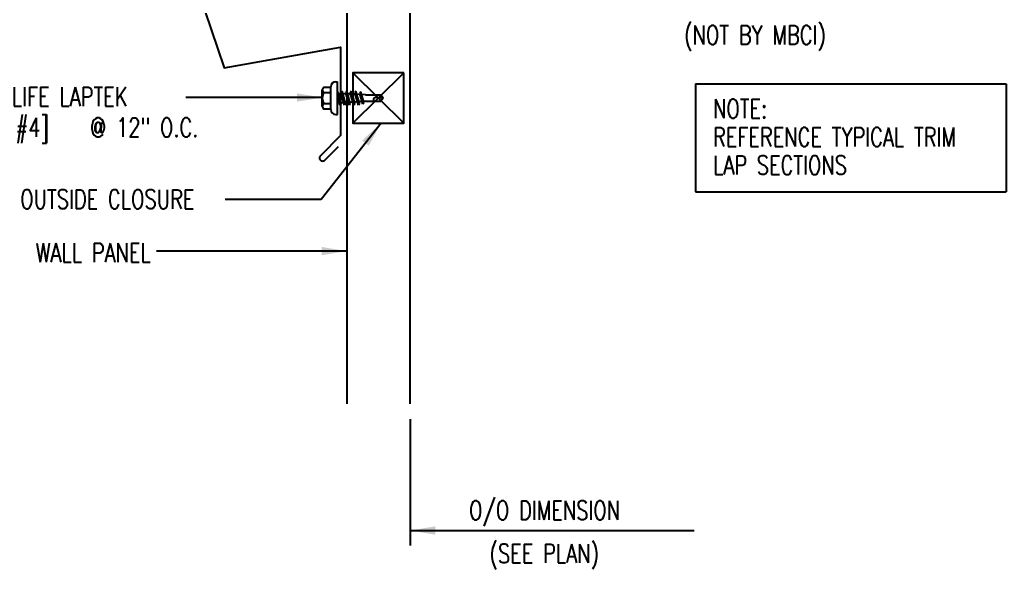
# Model space of a CAD drawing. Header units: inches. Extents: x 1.1 to 38.9, y 6.9 to 55.8.
# Drawn here: x 16.26 to 35.79, y 6.87 to 17.74 of the extents above; entities that cross this region are included whole.
import ezdxf
from ezdxf.enums import TextEntityAlignment as Align

# ---------------------------------------------------------------- set-up
doc = ezdxf.new("R2010")
doc.units = ezdxf.units.IN
doc.header["$MEASUREMENT"] = 0
for name, color, linetype in [('CLO', 3, 'Continuous'), ('DIM', 2, 'Continuous'), ('FASTENER', 9, 'Continuous'), ('PANEL', 11, 'Continuous'), ('TEXT', 2, 'Continuous'), ('TRIM', 6, 'Continuous')]:
    doc.layers.add(name, color=color, linetype=linetype)
doc.styles.add('TEXT', font='SIMPLEX', dxfattribs={"width": 0.75, "height": 6})
doc.styles.add('TEXT1', font='ROMANS.shx', dxfattribs={"width": 0.75, "height": 0.375})
doc.dimstyles.new('DETAIL$7', dxfattribs={"dimscale": 4, "dimtxt": 6, "dimasz": 0.125, "dimexe": 0.0625, "dimexo": 0.125, "dimgap": 0.0625, "dimtad": 1, "dimdec": 5, "dimzin": 3, "dimdsep": 46, "dimlunit": 4, "dimtxsty": 'TEXT', "dimblk": 'ARCHTICK', "dimcen": 0.0625, "dimclrd": 7, "dimclre": 7, "dimclrt": 2, "dimadec": 0, "dimazin": 0, "dimtfac": 0.666667, "dimtdec": 5, "dimtmove": 0, "dimatfit": 3, "dimfxl": 0, "dimfrac": 2, "dimtolj": 1, "dimtzin": 3, "dimarcsym": 0})

# ---------------------------------------------------------------- blocks, each defined once
blk = doc.blocks.new('MB_DW4')
at = {"layer": 'FASTENER'}
for p, q in [((-0.217, 0.305), (-0.217, 0.171)), ((-0.163, 0.337), (0.159, 0.337)), ((-0.108, 0.305), (-0.108, 0.171)), ((0.105, 0.305), (0.105, 0.171)), ((0.214, 0.305), (0.214, 0.171)), ((-0.326, 0.071), (-0.326, 0.037)), ((-0.326, 0.037), (0.322, 0.037)), ((-0.226, 0.171), (0.214, 0.171)), ((-0.141, -0.014), (0.037, 0.037)), ((-0.105, -0.034), (0.137, 0.035)), ((-0.088, 0.037), (-0.088, 0.001)), ((-0.088, 0.037), (0.085, 0.037)), ((0.085, 0.037), (0.134, 0.037)), ((0.085, 0.02), (0.085, -0.041)), ((0.137, 0.035), (0.134, 0.037)), ((0.322, 0.071), (0.322, 0.037)), ((-0.105, -0.034), (-0.141, -0.014)), ((-0.141, -0.105), (0.102, -0.036)), ((-0.105, -0.125), (-0.141, -0.105)), ((-0.141, -0.196), (0.102, -0.127)), ((-0.105, -0.125), (0.137, -0.056)), ((-0.105, -0.216), (0.137, -0.147)), ((-0.088, -0.029), (-0.088, -0.09)), ((-0.088, -0.12), (-0.088, -0.181)), ((0.085, -0.071), (0.085, -0.131)), ((0.085, -0.162), (0.085, -0.211)), ((0.137, -0.056), (0.102, -0.036)), ((0.137, -0.147), (0.102, -0.127)), ((-0.105, -0.216), (-0.141, -0.196)), ((-0.141, -0.287), (0.102, -0.217)), ((-0.105, -0.307), (-0.141, -0.287)), ((-0.141, -0.378), (0.102, -0.308)), ((-0.105, -0.398), (-0.141, -0.378)), ((-0.105, -0.307), (0.137, -0.238)), ((-0.105, -0.398), (0.137, -0.328)), ((-0.084, -0.27), (-0.088, -0.211)), ((-0.078, -0.36), (-0.082, -0.3)), ((-0.071, -0.449), (-0.075, -0.389)), ((0.071, -0.408), (0.075, -0.346)), ((0.077, -0.315), (0.082, -0.253)), ((0.084, -0.223), (0.085, -0.211)), ((0.137, -0.238), (0.102, -0.217)), ((0.137, -0.328), (0.102, -0.308)), ((-0.122, -0.463), (0.089, -0.403)), ((-0.086, -0.483), (-0.122, -0.463)), ((-0.086, -0.483), (0.124, -0.423)), ((-0.066, -0.516), (-0.069, -0.478)), ((-0.066, -0.516), (-0.066, -0.82)), ((0.063, -0.515), (0.068, -0.439)), ((0.063, -0.516), (0.063, -0.82)), ((0.124, -0.423), (0.089, -0.403)), ((-0.003, -0.854), (0.009, -0.714)), ((-0.002, -0.866), (-0.066, -0.82)), ((-0.002, -0.866), (0.063, -0.82))]:
    blk.add_line(p, q, dxfattribs=at)
for centre, radius, start, end in [((-0.163, 0.274), 0.0628, 29.8754, 150.1246), ((-0.002, 0.141), 0.196, 56.9974, 123.0026), ((0.159, 0.274), 0.0628, 29.8754, 150.1246), ((-0.226, 0.071), 0.1, 90, 180), ((0.222, 0.071), 0.1, 0, 90), ((0.073, -0.516), 0.01, 175.9484, 180), ((-0.036, -0.723), 0.0461, 11.1445, 130.906), ((0.039, -0.855), 0.0422, 55.4585, 194.8454)]:
    blk.add_arc(centre, radius, start, end, dxfattribs=at)
blk = doc.blocks.new('FD-F4')
at = {"layer": 'TEXT', "style": 'TEXT1', "width": 0.75}
for s, p in [('1/4-14 x 7/8 LONG-LIFE LAPTEK', (0.0047, -0.0408)), ('W/WASHER [FASTENER #4]', (0.0047, -0.1926))]:
    blk.add_text(s, height=0.09375, dxfattribs=at).set_placement(p)
blk.add_attdef('(QUANTITY)', (1.4847, -0.1926), '', height=0.0938, dxfattribs=at)
at = {"layer": 'TEXT', "style": 'TEXT1', "flags": 1}
for tag, p in [('Color', (0.0624, -0.4349)), ('Calc', (0.0624, -0.4349)), ('Opt1', (0.0624, -0.4349)), ('Opt2', (0.0624, -0.4349)), ('Opt3', (0.0624, -0.4349)), ('Description', (0.0624, -0.4349)), ('Multiple', (0.0624, -0.4349)), ('Part', (0.0624, -0.4349)), ('Spare1', (0.0624, -0.6224)), ('Spare2', (0.0624, -0.6224)), ('Spare3', (0.0624, -0.6224)), ('Spare4', (0.0624, -0.6224)), ('Spare5', (0.0624, -0.6224)), ('Spare6', (0.0624, -0.6224)), ('Spare7', (0.0624, -0.6224)), ('Spare8', (0.0624, -0.6224)), ('Spare9', (0.0624, -0.6224)), ('Spare10', (0.0624, -0.6224))]:
    blk.add_attdef(tag, p, '', height=0.0938, dxfattribs=at)
blk = doc.blocks.new('_ArchTick')
at = {"color": 0, "linetype": 'ByBlock', "const_width": 0.15}
blk.add_lwpolyline([(-0.5, -0.5), (0.5, 0.5)], dxfattribs=at)
blk = doc.blocks.new('A$C30686E82')
for p, q in [((-2.715, 0.761), (3.437, 0.761)), ((-2.715, 0.761), (-2.715, -1.379)), ((3.437, 0.761), (3.437, -1.379)), ((-2.715, -1.379), (3.437, -1.379))]:
    blk.add_line(p, q)
at = {"layer": 'TEXT', "style": 'TEXT1', "width": 0.75}
for s, p in [('NOTE:', (-2.368, 0.081)), ('REFERENCE TYPICAL TRIM', (-2.368, -0.477)), ('LAP SECTIONS', (-2.368, -1.035))]:
    blk.add_text(s, height=0.375, dxfattribs=at).set_placement(p)

msp = doc.modelspace()

# ---------------------------------------------------------------- linework, layer by layer
at = {"layer": 'CLO'}
for p, q in [((22.85798, 15.69486), (23.86678, 16.69486)), ((22.85798, 16.69486), (23.86678, 15.69486))]:
    msp.add_line(p, q, dxfattribs=at)
msp.add_lwpolyline([(23.86678, 16.69486), (22.85798, 16.69486), (22.85798, 15.69486), (23.86678, 15.69486)], close=True, dxfattribs=at)
at = {"layer": 'DIM', "color": 7}
msp.add_line((23.98909, 9.8343), (23.98909, 7.33345), dxfattribs=at)
at = {"layer": 'PANEL'}
for p, q in [((22.73909, 22.93167), (22.73909, 10.14163)), ((23.98909, 10.14163), (23.98909, 22.93167))]:
    msp.add_line(p, q, dxfattribs=at)
at = {"layer": 'TRIM'}
msp.add_lwpolyline([(21.49853, 23.57751), (21.40871, 24.02182), (19.43909, 23.67452), (18.7877, 21.29255), (20.31105, 16.79345), (22.61409, 17.19953), (22.61409, 15.44953), (22.21634, 15.05179, 1), (22.30473, 14.9634), (22.57626, 15.23493)], format="xyb", dxfattribs=at)

# ---------------------------------------------------------------- block references
msp.add_blockref('A$C30686E82', (32.3541, 15.71249))
at = {"layer": 'FASTENER', "rotation": 90.00000000000001}
msp.add_blockref('MB_DW4', (22.59003, 16.19486), dxfattribs=at)
at = {"layer": 'TEXT', "xscale": 4, "yscale": 4, "zscale": 4}
msp.add_blockref('FD-F4', (11.71425, 16.1939), dxfattribs=at).add_auto_attribs({'(QUANTITY)': '@ 12" O.C.'})

# ---------------------------------------------------------------- texts
at = {"layer": 'TEXT', "style": 'TEXT1', "width": 0.75}
for s, p in [('(NOT BY MBCI)', (29.41298, 17.25514)), ('OUTSIDE CLOSURE', (16.27445, 14.00317)), ('O/O DIMENSION', (25.15822, 7.84465)), ('(SEE PLAN)', (25.56112, 6.991))]:
    msp.add_text(s, height=0.375, dxfattribs=at).set_placement(p)
msp.add_text('WALL PANEL', height=0.375, dxfattribs=at).set_placement((18.85968, 12.94298), align=Align.RIGHT)

# ---------------------------------------------------------------- leaders
for points in [[(22.25345, 16.20335), (20.44689, 16.20335), (19.55492, 16.20335)], [(23.41526, 15.69486), (22.23084, 14.18666), (20.32991, 14.18666)], [(22.73909, 13.16369), (20.41765, 13.16369), (18.97002, 13.16369)]]:
    msp.add_leader(points, dimstyle='DETAIL$7')
at = {"layer": 'DIM', "color": 7}
msp.add_leader([(23.98909, 7.63291), (29.61222, 7.63291)], dimstyle='DETAIL$7', dxfattribs=at)

doc.saveas('drawing.dxf')
